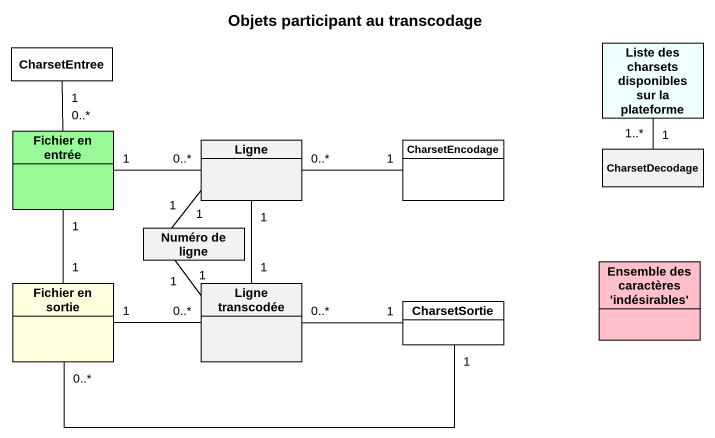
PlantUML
@startuml
title Objets participant au transcodage
hide circle
hide empty members
class CharsetEntree #FFFFFF
class "Liste des charsets disponibles sur la plateforme" as Liste_des_charsets #F0FFFF
class "Fichier en entrée" as Fichier_en_entrée #98FB98
class Ligne
class CharsetEncodage #FFFFFF
class CharsetDecodage
class "Numéro de ligne" as Numéro_de_ligne
class "Fichier en sortie" as Fichier_en_sortie #FFFFE0
class "Ligne transcodée" as Ligne_transcodée
class CharsetSortie #FFFFFF
class "Ensemble des caractères 'indésirables'" as Ensemble_des_caractères #FFC0CB
Liste_des_charsets "1" -- "1..*" CharsetDecodage
Fichier_en_entrée "0..*" -up- "1" CharsetEntree
Fichier_en_entrée "1" -right- "0..*" Ligne
Fichier_en_entrée "1" -- "1" Fichier_en_sortie
Ligne "0..*" -right- "1" CharsetEncodage
Ligne "1" -- "1" Numéro_de_ligne
Ligne "1" -- "1" Ligne_transcodée
Fichier_en_sortie "1" -right- "0..*" Ligne_transcodée
Fichier_en_sortie "0..*" -right- "1" CharsetSortie
Ligne_transcodée "1" -up- "1" Numéro_de_ligne
Ligne_transcodée "0..*" -right- "1" CharsetSortie
@enduml
